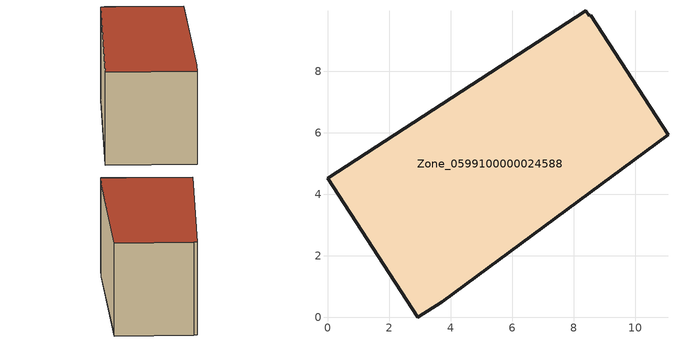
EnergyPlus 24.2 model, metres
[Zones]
Zone_0599100000024588
 floor ground (C_G): 8.5,9.8 8.54,9.82 11.06,5.93 3.73,0.52 2.93,0 0,4.52 8.39,9.97 z0
 wall outside (C_F): 11.06,5.93 8.54,9.82 8.5,9.8 8.39,9.97 0,4.52 2.93,0 3.73,0.52 11.06,5.93 z0:5.86
 roof outside (C_R): 8.54,9.82 8.5,9.8 8.39,9.97 0,4.52 2.93,0 3.73,0.52 11.06,5.93 z5.86
[BUILDING]
Pand.0599100000024588: North Axis=0; Terrain=City; Loads Convergence Tolerance Value=0.04; Temperature Convergence Tolerance Value=0.4; Solar Distribution=FullExterior; Maximum Number of Warmup Days=25; Minimum Number of Warmup Days=1
[Site:Location]
Rotterdam.The.Hague.AP_ZH_NLD Design_Conditions: Latitude=51.96; Longitude=4.45; Time Zone=1; Elevation=-4.5
[SITE:GROUNDTEMPERATURE:BUILDINGSURFACE]
18, 18, 18, 18, 18, 18, 18, 18, 18, 18, 18, 18
[MATERIAL] Thermal Absorptance=0.9; Solar Absorptance=0.7; Visible Absorptance=0.7
Name | Roughness | Thickness | Conductivity | Density | Specific Heat
G.TC.1975-1991 | MediumSmooth | 0.15 | 0.288461 | 540 | 1210
F.TC.1975-1991 | Rough | 0.3 | 0.230769 | 1920 | 840
R.TC.1975-1991 | MediumRough | 0.2 | 0.153846 | 1500 | 1000
[CONSTRUCTION]
C_G: G.TC.1975-1991
C_F: F.TC.1975-1991
C_R: R.TC.1975-1991
[ZONE]
Zone_0599100000024588: Type=1; Multiplier=1; Ceiling Height=Autocalculate; Volume=Autocalculate; Floor Area=autocalculate; Part of Total Floor Area=Yes
[ZONEINFILTRATION:DESIGNFLOWRATE]
Infil_Zone_0599100000024588: Zone or ZoneList or Space or SpaceList=Zone_0599100000024588; Schedule=AlwaysOn; Design Flow Rate Calculation Method=Flow/Area; Flow Rate per Floor Area=0.003; Constant Term Coefficient=1; Temperature Term Coefficient=0; Velocity Term Coefficient=0; Velocity Squared Term Coefficient=0
[HVACTEMPLATE:ZONE:IDEALLOADSAIRSYSTEM]
Zone_0599100000024588: Maximum Heating Supply Air Temperature=50; Minimum Cooling Supply Air Temperature=13; Maximum Heating Supply Air Humidity Ratio=0.0156; Minimum Cooling Supply Air Humidity Ratio=0.0077; Heating Limit=NoLimit; Cooling Limit=NoLimit; Dehumidification Control Type=ConstantSensibleHeatRatio; Cooling Sensible Heat Ratio=0.7; Dehumidification Setpoint=60; Humidification Control Type=None; Humidification Setpoint=30; Outdoor Air Method=None; Outdoor Air Flow Rate per Person=0.00944; Outdoor Air Flow Rate per Zone Floor Area=0; Outdoor Air Flow Rate per Zone=0; Demand Controlled Ventilation Type=None; Outdoor Air Economizer Type=NoEconomizer; Heat Recovery Type=None; Sensible Heat Recovery Effectiveness=0.7; Latent Heat Recovery Effectiveness=0.65
[ZONECONTROL:THERMOSTAT]
ThermostatControl_Zone_0599100000024588: Zone or ZoneList=Zone_0599100000024588; Control Type Schedule=DualSetpointControlType; Control 1=Thermostat_Zone_0599100000024588; Temperature Difference Between Cutout And Setpoint=0
[THERMOSTATSETPOINT:DUALSETPOINT]
Thermostat_Zone_0599100000024588: Heating Setpoint Temperature Schedule=HeatingSetpoint_Zone_0599100000024588; Cooling Setpoint Temperature Schedule=CoolingSetpoint_Zone_0599100000024588
[SCHEDULE:COMPACT]
HeatingSetpoint_Zone_0599100000024588: Through: 12/31, For: AllDays, Until: 24:00, 21
CoolingSetpoint_Zone_0599100000024588: Through: 12/31, For: AllDays, Until: 24:00, 24
DualSetpointControlType: Through: 12/31, For: AllDays, Until: 24:00, 4
AlwaysOn: Through: 12/31, For: AllDays, Until: 24:00, 1
